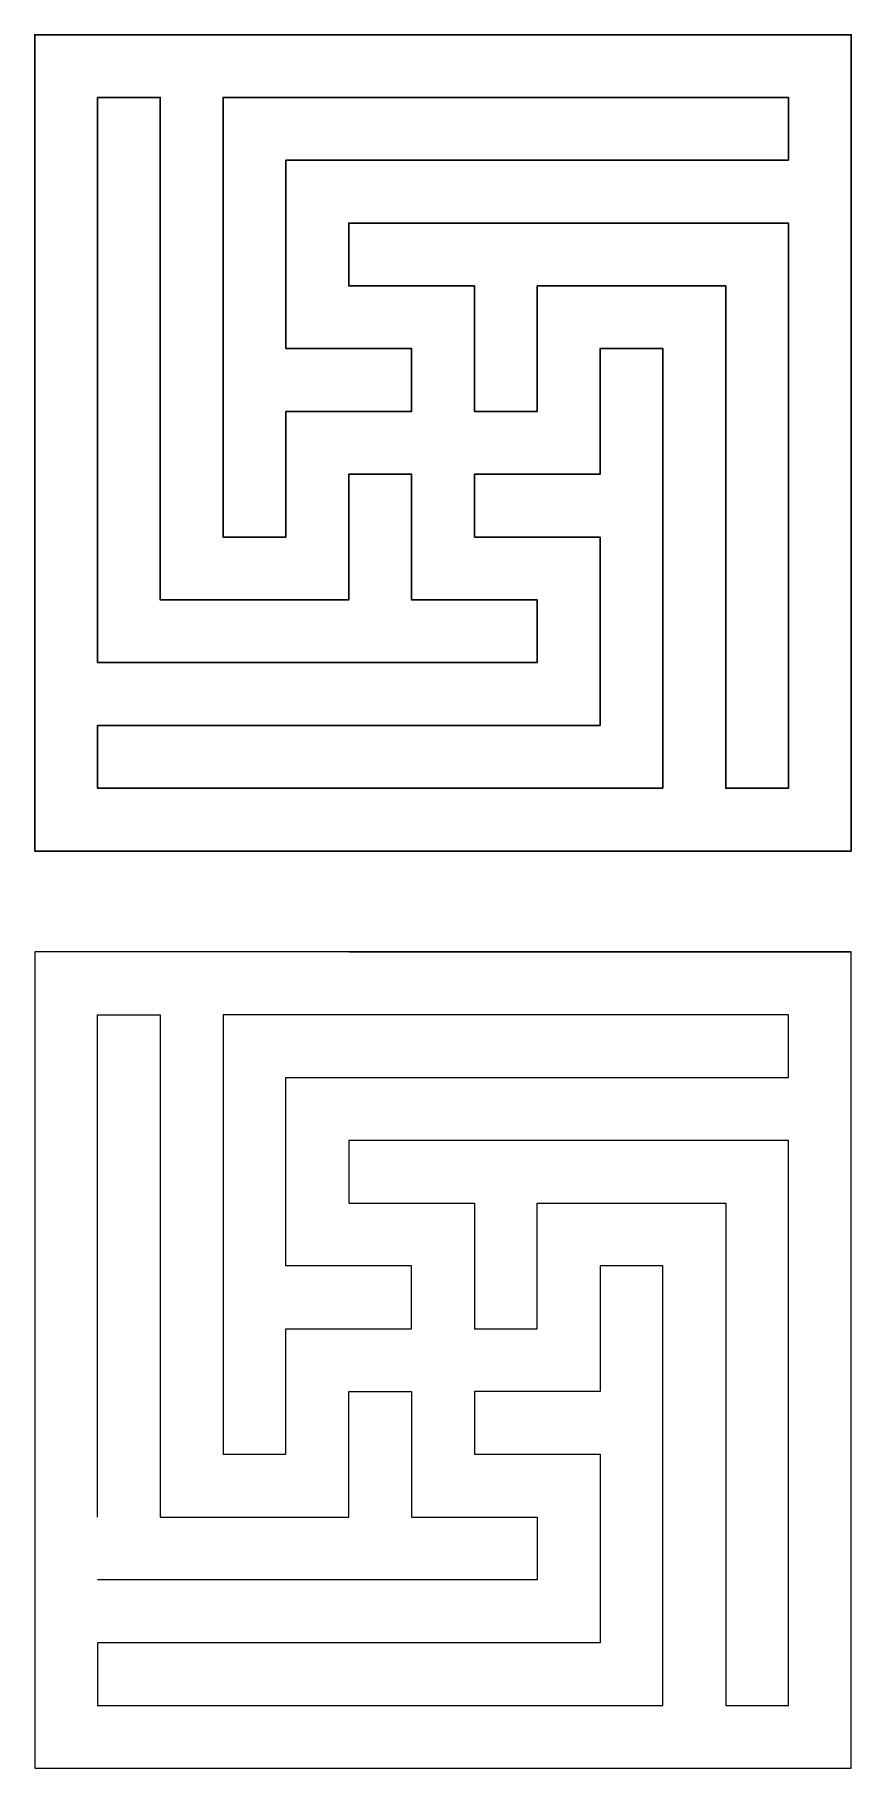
# Model space of a CAD drawing. Header units: centimetres. Extents: x -5.1 to 5, y -8.6 to 12.9.
import ezdxf

# ---------------------------------------------------------------- set-up
doc = ezdxf.new("R2010")
doc.units = ezdxf.units.CM
doc.header["$MEASUREMENT"] = 0
doc.layers.add('layer 1', color=7, linetype='Continuous')

msp = doc.modelspace()

# ---------------------------------------------------------------- linework, layer by layer
at = {"layer": 'layer 1', "color": 177}
for points, knots in [([(-1.25504, 12.92971), (-1.25504, 12.92971), (-5.14936, 12.92971), (-5.14936, 12.92971), (-5.14936, 12.92971), (-5.14936, 12.92971), (-5.14936, 12.15071), (-5.14936, 12.15071), (-5.14936, 12.15071), (-5.14936, 12.15071), (-5.14936, 5.92005), (-5.14936, 5.92005), (-5.14936, 5.92005), (-5.14936, 5.92005), (-5.14936, 3.58372), (-5.14936, 3.58372), (-5.14936, 3.58372), (-5.14936, 3.58372), (-5.14936, 2.80472), (-5.14936, 2.80472), (-5.14936, 2.80472), (-5.14936, 2.80472), (1.08131, 2.80472), (1.08131, 2.80472), (1.08131, 2.80472), (1.08131, 2.80472), (4.19664, 2.80472), (4.19664, 2.80472), (4.19664, 2.80472), (4.19664, 2.80472), (4.97564, 2.80472), (4.97564, 2.80472), (4.97564, 2.80472), (4.97564, 2.80472), (4.97564, 3.58372), (4.97564, 3.58372), (4.97564, 3.58372), (4.97564, 3.58372), (4.97564, 6.69905), (4.97564, 6.69905), (4.97564, 6.69905), (4.97564, 6.69905), (4.97564, 12.92971), (4.97564, 12.92971), (4.97564, 12.92971), (4.97564, 12.92971), (-1.25504, 12.92971), (-1.25504, 12.92971)], [0, 0, 0, 0, 0.07692308, 0.07692308, 0.07692308, 0.07692308, 0.15384615, 0.15384615, 0.15384615, 0.15384615, 0.23076923, 0.23076923, 0.23076923, 0.23076923, 0.30769231, 0.30769231, 0.30769231, 0.30769231, 0.38461538, 0.38461538, 0.38461538, 0.38461538, 0.46153846, 0.46153846, 0.46153846, 0.46153846, 0.53846154, 0.53846154, 0.53846154, 0.53846154, 0.61538462, 0.61538462, 0.61538462, 0.61538462, 0.69230769, 0.69230769, 0.69230769, 0.69230769, 0.76923077, 0.76923077, 0.76923077, 0.76923077, 0.84615385, 0.84615385, 0.84615385, 0.84615385, 1, 1, 1, 1]), ([(-1.25504, 12.92971), (-1.25504, 12.92971), (4.97564, 12.92971), (4.97564, 12.92971), (4.97564, 12.92971), (-1.25504, 12.92971), (-1.25504, 12.92971)], [0, 0, 0, 0, 1, 1, 1, 7.23068, 7.23068, 7.23068, 7.23068]), ([(-4.37036, 5.92005), (-4.37036, 5.92005), (-4.37036, 12.15071), (-4.37036, 12.15071), (-4.37036, 12.15071), (-4.37036, 12.15071), (-3.59201, 12.15071), (-3.59201, 12.15071), (-3.59201, 12.15071), (-3.59201, 12.15071), (-3.59201, 5.92005), (-3.59201, 5.92005), (-3.59201, 5.92005), (-3.59201, 5.92005), (-3.59139, 5.92005), (-3.59139, 5.92005), (-3.59139, 5.92005), (-3.59139, 5.92005), (-2.81301, 5.92005), (-2.81301, 5.92005), (-2.81301, 5.92005), (-2.81301, 5.92005), (-2.03404, 5.92005), (-2.03404, 5.92005), (-2.03404, 5.92005), (-2.03404, 5.92005), (-1.25504, 5.92005), (-1.25504, 5.92005), (-1.25504, 5.92005), (-1.25504, 5.92005), (-1.25504, 7.47804), (-1.25504, 7.47804), (-1.25504, 7.47804), (-1.25504, 7.47804), (-0.47604, 7.47804), (-0.47604, 7.47804), (-0.47604, 7.47804), (-0.47604, 7.47804), (-0.47604, 5.92005), (-0.47604, 5.92005), (-0.47604, 5.92005), (-0.47604, 5.92005), (0.30231, 5.92005), (0.30231, 5.92005), (0.30231, 5.92005), (0.30231, 5.92005), (1.08131, 5.92005), (1.08131, 5.92005), (1.08131, 5.92005), (1.08131, 5.92005), (1.08131, 5.14107), (1.08131, 5.14107), (1.08131, 5.14107), (1.08131, 5.14107), (-4.37036, 5.14107), (-4.37036, 5.14107), (-4.37036, 5.14107), (-4.37036, 5.14107), (-4.37036, 5.92005), (-4.37036, 5.92005)], [0, 0, 0, 0, 0.0625, 0.0625, 0.0625, 0.0625, 0.125, 0.125, 0.125, 0.125, 0.1875, 0.1875, 0.1875, 0.1875, 0.25, 0.25, 0.25, 0.25, 0.3125, 0.3125, 0.3125, 0.3125, 0.375, 0.375, 0.375, 0.375, 0.4375, 0.4375, 0.4375, 0.4375, 0.5, 0.5, 0.5, 0.5, 0.5625, 0.5625, 0.5625, 0.5625, 0.625, 0.625, 0.625, 0.625, 0.6875, 0.6875, 0.6875, 0.6875, 0.75, 0.75, 0.75, 0.75, 0.8125, 0.8125, 0.8125, 0.8125, 0.875, 0.875, 0.875, 0.875, 1, 1, 1, 1]), ([(4.19664, 11.37236), (4.19664, 11.37236), (-2.03404, 11.37236), (-2.03404, 11.37236), (-2.03404, 11.37236), (-2.03404, 11.37236), (-2.03404, 11.37174), (-2.03404, 11.37174), (-2.03404, 11.37174), (-2.03404, 11.37174), (-2.03404, 10.59336), (-2.03404, 10.59336), (-2.03404, 10.59336), (-2.03404, 10.59336), (-2.03404, 9.81439), (-2.03404, 9.81439), (-2.03404, 9.81439), (-2.03404, 9.81439), (-2.03404, 9.03539), (-2.03404, 9.03539), (-2.03404, 9.03539), (-2.03404, 9.03539), (-0.47604, 9.03539), (-0.47604, 9.03539), (-0.47604, 9.03539), (-0.47604, 9.03539), (-0.47604, 8.25701), (-0.47604, 8.25701), (-0.47604, 8.25701), (-0.47604, 8.25701), (-2.03404, 8.25701), (-2.03404, 8.25701), (-2.03404, 8.25701), (-2.03404, 8.25701), (-2.03404, 8.25639), (-2.03404, 8.25639), (-2.03404, 8.25639), (-2.03404, 8.25639), (-2.03404, 7.47804), (-2.03404, 7.47804), (-2.03404, 7.47804), (-2.03404, 7.47804), (-2.03404, 6.69905), (-2.03404, 6.69905), (-2.03404, 6.69905), (-2.03404, 6.69905), (-2.81301, 6.69905), (-2.81301, 6.69905), (-2.81301, 6.69905), (-2.81301, 6.69905), (-2.81301, 12.15071), (-2.81301, 12.15071), (-2.81301, 12.15071), (-2.81301, 12.15071), (1.08131, 12.15071), (1.08131, 12.15071), (1.08131, 12.15071), (1.08131, 12.15071), (4.19664, 12.15071), (4.19664, 12.15071), (4.19664, 12.15071), (4.19664, 12.15071), (4.19664, 11.37236), (4.19664, 11.37236), (4.19664, 11.37236), (4.19664, 11.37236), (4.19664, 11.37236), (4.19664, 11.37236)], [0, 0, 0, 0, 0.05555556, 0.05555556, 0.05555556, 0.05555556, 0.11111111, 0.11111111, 0.11111111, 0.11111111, 0.16666667, 0.16666667, 0.16666667, 0.16666667, 0.22222222, 0.22222222, 0.22222222, 0.22222222, 0.27777778, 0.27777778, 0.27777778, 0.27777778, 0.33333333, 0.33333333, 0.33333333, 0.33333333, 0.38888889, 0.38888889, 0.38888889, 0.38888889, 0.44444444, 0.44444444, 0.44444444, 0.44444444, 0.5, 0.5, 0.5, 0.5, 0.55555556, 0.55555556, 0.55555556, 0.55555556, 0.61111111, 0.61111111, 0.61111111, 0.61111111, 0.66666667, 0.66666667, 0.66666667, 0.66666667, 0.72222222, 0.72222222, 0.72222222, 0.72222222, 0.77777778, 0.77777778, 0.77777778, 0.77777778, 0.83333333, 0.83333333, 0.83333333, 0.83333333, 0.88888889, 0.88888889, 0.88888889, 0.88888889, 1, 1, 1, 1]), ([(4.19664, 9.03539), (4.19664, 9.03539), (4.19664, 3.58372), (4.19664, 3.58372), (4.19664, 3.58372), (4.19664, 3.58372), (3.41829, 3.58372), (3.41829, 3.58372), (3.41829, 3.58372), (3.41829, 3.58372), (3.41829, 9.81439), (3.41829, 9.81439), (3.41829, 9.81439), (3.41829, 9.81439), (1.08131, 9.81439), (1.08131, 9.81439), (1.08131, 9.81439), (1.08131, 9.81439), (1.08131, 8.25701), (1.08131, 8.25701), (1.08131, 8.25701), (1.08131, 8.25701), (0.30294, 8.25701), (0.30294, 8.25701), (0.30294, 8.25701), (0.30294, 8.25701), (0.30294, 9.81439), (0.30294, 9.81439), (0.30294, 9.81439), (0.30294, 9.81439), (0.30231, 9.81439), (0.30231, 9.81439), (0.30231, 9.81439), (0.30231, 9.81439), (-0.47604, 9.81439), (-0.47604, 9.81439), (-0.47604, 9.81439), (-0.47604, 9.81439), (-1.25504, 9.81439), (-1.25504, 9.81439), (-1.25504, 9.81439), (-1.25504, 9.81439), (-1.25504, 10.59336), (-1.25504, 10.59336), (-1.25504, 10.59336), (-1.25504, 10.59336), (4.19664, 10.59336), (4.19664, 10.59336), (4.19664, 10.59336), (4.19664, 10.59336), (4.19664, 9.03539), (4.19664, 9.03539), (4.19664, 9.03539), (4.19664, 9.03539), (4.19664, 9.03539), (4.19664, 9.03539)], [0, 0, 0, 0, 0.06666667, 0.06666667, 0.06666667, 0.06666667, 0.13333333, 0.13333333, 0.13333333, 0.13333333, 0.2, 0.2, 0.2, 0.2, 0.26666667, 0.26666667, 0.26666667, 0.26666667, 0.33333333, 0.33333333, 0.33333333, 0.33333333, 0.4, 0.4, 0.4, 0.4, 0.46666667, 0.46666667, 0.46666667, 0.46666667, 0.53333333, 0.53333333, 0.53333333, 0.53333333, 0.6, 0.6, 0.6, 0.6, 0.66666667, 0.66666667, 0.66666667, 0.66666667, 0.73333333, 0.73333333, 0.73333333, 0.73333333, 0.8, 0.8, 0.8, 0.8, 0.86666667, 0.86666667, 0.86666667, 0.86666667, 1, 1, 1, 1]), ([(2.63929, 3.58372), (2.63929, 3.58372), (-1.25504, 3.58372), (-1.25504, 3.58372), (-1.25504, 3.58372), (-1.25504, 3.58372), (-4.37036, 3.58372), (-4.37036, 3.58372), (-4.37036, 3.58372), (-4.37036, 3.58372), (-4.37036, 4.36207), (-4.37036, 4.36207), (-4.37036, 4.36207), (-4.37036, 4.36207), (1.86031, 4.36207), (1.86031, 4.36207), (1.86031, 4.36207), (1.86031, 4.36207), (1.86031, 5.14107), (1.86031, 5.14107), (1.86031, 5.14107), (1.86031, 5.14107), (1.86031, 5.92005), (1.86031, 5.92005), (1.86031, 5.92005), (1.86031, 5.92005), (1.86031, 6.69905), (1.86031, 6.69905), (1.86031, 6.69905), (1.86031, 6.69905), (0.30231, 6.69905), (0.30231, 6.69905), (0.30231, 6.69905), (0.30231, 6.69905), (0.30231, 7.47804), (0.30231, 7.47804), (0.30231, 7.47804), (0.30231, 7.47804), (0.30294, 7.47804), (0.30294, 7.47804), (0.30294, 7.47804), (0.30294, 7.47804), (1.08131, 7.47804), (1.08131, 7.47804), (1.08131, 7.47804), (1.08131, 7.47804), (1.86031, 7.47804), (1.86031, 7.47804), (1.86031, 7.47804), (1.86031, 7.47804), (1.86031, 8.25701), (1.86031, 8.25701), (1.86031, 8.25701), (1.86031, 8.25701), (1.86031, 9.03539), (1.86031, 9.03539), (1.86031, 9.03539), (1.86031, 9.03539), (2.63929, 9.03539), (2.63929, 9.03539), (2.63929, 9.03539), (2.63929, 9.03539), (2.63929, 3.58372), (2.63929, 3.58372), (2.63929, 3.58372), (2.63929, 3.58372), (2.63929, 3.58372), (2.63929, 3.58372)], [0, 0, 0, 0, 0.05555556, 0.05555556, 0.05555556, 0.05555556, 0.11111111, 0.11111111, 0.11111111, 0.11111111, 0.16666667, 0.16666667, 0.16666667, 0.16666667, 0.22222222, 0.22222222, 0.22222222, 0.22222222, 0.27777778, 0.27777778, 0.27777778, 0.27777778, 0.33333333, 0.33333333, 0.33333333, 0.33333333, 0.38888889, 0.38888889, 0.38888889, 0.38888889, 0.44444444, 0.44444444, 0.44444444, 0.44444444, 0.5, 0.5, 0.5, 0.5, 0.55555556, 0.55555556, 0.55555556, 0.55555556, 0.61111111, 0.61111111, 0.61111111, 0.61111111, 0.66666667, 0.66666667, 0.66666667, 0.66666667, 0.72222222, 0.72222222, 0.72222222, 0.72222222, 0.77777778, 0.77777778, 0.77777778, 0.77777778, 0.83333333, 0.83333333, 0.83333333, 0.83333333, 0.88888889, 0.88888889, 0.88888889, 0.88888889, 1, 1, 1, 1])]:
    msp.add_open_spline(points, degree=3, knots=knots, dxfattribs=at)
at = {"layer": 'layer 1', "lineweight": 9}
for points, knots in [([(-1.25504, 12.92971), (-1.25504, 12.92971), (-5.14936, 12.92971), (-5.14936, 12.92971), (-5.14936, 12.92971), (-5.14936, 12.92971), (-5.14936, 12.15071), (-5.14936, 12.15071), (-5.14936, 12.15071), (-5.14936, 12.15071), (-5.14936, 5.92005), (-5.14936, 5.92005), (-5.14936, 5.92005), (-5.14936, 5.92005), (-5.14936, 3.58372), (-5.14936, 3.58372), (-5.14936, 3.58372), (-5.14936, 3.58372), (-5.14936, 2.80472), (-5.14936, 2.80472), (-5.14936, 2.80472), (-5.14936, 2.80472), (1.08131, 2.80472), (1.08131, 2.80472), (1.08131, 2.80472), (1.08131, 2.80472), (4.19664, 2.80472), (4.19664, 2.80472), (4.19664, 2.80472), (4.19664, 2.80472), (4.97564, 2.80472), (4.97564, 2.80472), (4.97564, 2.80472), (4.97564, 2.80472), (4.97564, 3.58372), (4.97564, 3.58372), (4.97564, 3.58372), (4.97564, 3.58372), (4.97564, 6.69905), (4.97564, 6.69905), (4.97564, 6.69905), (4.97564, 6.69905), (4.97564, 12.92971), (4.97564, 12.92971)], [0, 0, 0, 0, 0.08333333, 0.08333333, 0.08333333, 0.08333333, 0.16666667, 0.16666667, 0.16666667, 0.16666667, 0.25, 0.25, 0.25, 0.25, 0.33333333, 0.33333333, 0.33333333, 0.33333333, 0.41666667, 0.41666667, 0.41666667, 0.41666667, 0.5, 0.5, 0.5, 0.5, 0.58333333, 0.58333333, 0.58333333, 0.58333333, 0.66666667, 0.66666667, 0.66666667, 0.66666667, 0.75, 0.75, 0.75, 0.75, 0.83333333, 0.83333333, 0.83333333, 0.83333333, 1, 1, 1, 1]), ([(-1.25504, 12.92971), (-1.25504, 12.92971), (4.97564, 12.92971), (4.97564, 12.92971), (4.97564, 12.92971), (-1.25504, 12.92971), (-1.25504, 12.92971)], [0, 0, 0, 0, 1, 1, 1, 7.23068, 7.23068, 7.23068, 7.23068]), ([(-4.37036, 5.92005), (-4.37036, 5.92005), (-4.37036, 12.15071), (-4.37036, 12.15071), (-4.37036, 12.15071), (-4.37036, 12.15071), (-3.59201, 12.15071), (-3.59201, 12.15071), (-3.59201, 12.15071), (-3.59201, 12.15071), (-3.59201, 5.92005), (-3.59201, 5.92005), (-3.59201, 5.92005), (-3.59201, 5.92005), (-3.59139, 5.92005), (-3.59139, 5.92005), (-3.59139, 5.92005), (-3.59139, 5.92005), (-2.81301, 5.92005), (-2.81301, 5.92005), (-2.81301, 5.92005), (-2.81301, 5.92005), (-2.03404, 5.92005), (-2.03404, 5.92005), (-2.03404, 5.92005), (-2.03404, 5.92005), (-1.25504, 5.92005), (-1.25504, 5.92005), (-1.25504, 5.92005), (-1.25504, 5.92005), (-1.25504, 7.47804), (-1.25504, 7.47804), (-1.25504, 7.47804), (-1.25504, 7.47804), (-0.47604, 7.47804), (-0.47604, 7.47804), (-0.47604, 7.47804), (-0.47604, 7.47804), (-0.47604, 5.92005), (-0.47604, 5.92005), (-0.47604, 5.92005), (-0.47604, 5.92005), (0.30231, 5.92005), (0.30231, 5.92005), (0.30231, 5.92005), (0.30231, 5.92005), (1.08131, 5.92005), (1.08131, 5.92005), (1.08131, 5.92005), (1.08131, 5.92005), (1.08131, 5.14107), (1.08131, 5.14107), (1.08131, 5.14107), (1.08131, 5.14107), (-4.37036, 5.14107), (-4.37036, 5.14107)], [0, 0, 0, 0, 0.06666667, 0.06666667, 0.06666667, 0.06666667, 0.13333333, 0.13333333, 0.13333333, 0.13333333, 0.2, 0.2, 0.2, 0.2, 0.26666667, 0.26666667, 0.26666667, 0.26666667, 0.33333333, 0.33333333, 0.33333333, 0.33333333, 0.4, 0.4, 0.4, 0.4, 0.46666667, 0.46666667, 0.46666667, 0.46666667, 0.53333333, 0.53333333, 0.53333333, 0.53333333, 0.6, 0.6, 0.6, 0.6, 0.66666667, 0.66666667, 0.66666667, 0.66666667, 0.73333333, 0.73333333, 0.73333333, 0.73333333, 0.8, 0.8, 0.8, 0.8, 0.86666667, 0.86666667, 0.86666667, 0.86666667, 1, 1, 1, 1]), ([(4.19664, 11.37236), (4.19664, 11.37236), (-2.03404, 11.37236), (-2.03404, 11.37236), (-2.03404, 11.37236), (-2.03404, 11.37236), (-2.03404, 11.37174), (-2.03404, 11.37174), (-2.03404, 11.37174), (-2.03404, 11.37174), (-2.03404, 10.59336), (-2.03404, 10.59336), (-2.03404, 10.59336), (-2.03404, 10.59336), (-2.03404, 9.81439), (-2.03404, 9.81439), (-2.03404, 9.81439), (-2.03404, 9.81439), (-2.03404, 9.03539), (-2.03404, 9.03539), (-2.03404, 9.03539), (-2.03404, 9.03539), (-0.47604, 9.03539), (-0.47604, 9.03539), (-0.47604, 9.03539), (-0.47604, 9.03539), (-0.47604, 8.25701), (-0.47604, 8.25701), (-0.47604, 8.25701), (-0.47604, 8.25701), (-2.03404, 8.25701), (-2.03404, 8.25701), (-2.03404, 8.25701), (-2.03404, 8.25701), (-2.03404, 8.25639), (-2.03404, 8.25639), (-2.03404, 8.25639), (-2.03404, 8.25639), (-2.03404, 7.47804), (-2.03404, 7.47804), (-2.03404, 7.47804), (-2.03404, 7.47804), (-2.03404, 6.69905), (-2.03404, 6.69905), (-2.03404, 6.69905), (-2.03404, 6.69905), (-2.81301, 6.69905), (-2.81301, 6.69905), (-2.81301, 6.69905), (-2.81301, 6.69905), (-2.81301, 12.15071), (-2.81301, 12.15071), (-2.81301, 12.15071), (-2.81301, 12.15071), (1.08131, 12.15071), (1.08131, 12.15071), (1.08131, 12.15071), (1.08131, 12.15071), (4.19664, 12.15071), (4.19664, 12.15071), (4.19664, 12.15071), (4.19664, 12.15071), (4.19664, 11.37236), (4.19664, 11.37236), (4.19664, 11.37236), (4.19664, 11.37236), (4.19664, 11.37236), (4.19664, 11.37236)], [0, 0, 0, 0, 0.05555556, 0.05555556, 0.05555556, 0.05555556, 0.11111111, 0.11111111, 0.11111111, 0.11111111, 0.16666667, 0.16666667, 0.16666667, 0.16666667, 0.22222222, 0.22222222, 0.22222222, 0.22222222, 0.27777778, 0.27777778, 0.27777778, 0.27777778, 0.33333333, 0.33333333, 0.33333333, 0.33333333, 0.38888889, 0.38888889, 0.38888889, 0.38888889, 0.44444444, 0.44444444, 0.44444444, 0.44444444, 0.5, 0.5, 0.5, 0.5, 0.55555556, 0.55555556, 0.55555556, 0.55555556, 0.61111111, 0.61111111, 0.61111111, 0.61111111, 0.66666667, 0.66666667, 0.66666667, 0.66666667, 0.72222222, 0.72222222, 0.72222222, 0.72222222, 0.77777778, 0.77777778, 0.77777778, 0.77777778, 0.83333333, 0.83333333, 0.83333333, 0.83333333, 0.88888889, 0.88888889, 0.88888889, 0.88888889, 1, 1, 1, 1]), ([(4.19664, 9.03539), (4.19664, 9.03539), (4.19664, 3.58372), (4.19664, 3.58372), (4.19664, 3.58372), (4.19664, 3.58372), (3.41829, 3.58372), (3.41829, 3.58372), (3.41829, 3.58372), (3.41829, 3.58372), (3.41829, 9.81439), (3.41829, 9.81439), (3.41829, 9.81439), (3.41829, 9.81439), (1.08131, 9.81439), (1.08131, 9.81439), (1.08131, 9.81439), (1.08131, 9.81439), (1.08131, 8.25701), (1.08131, 8.25701), (1.08131, 8.25701), (1.08131, 8.25701), (0.30294, 8.25701), (0.30294, 8.25701), (0.30294, 8.25701), (0.30294, 8.25701), (0.30294, 9.81439), (0.30294, 9.81439), (0.30294, 9.81439), (0.30294, 9.81439), (0.30231, 9.81439), (0.30231, 9.81439), (0.30231, 9.81439), (0.30231, 9.81439), (-0.47604, 9.81439), (-0.47604, 9.81439), (-0.47604, 9.81439), (-0.47604, 9.81439), (-1.25504, 9.81439), (-1.25504, 9.81439), (-1.25504, 9.81439), (-1.25504, 9.81439), (-1.25504, 10.59336), (-1.25504, 10.59336), (-1.25504, 10.59336), (-1.25504, 10.59336), (4.19664, 10.59336), (4.19664, 10.59336), (4.19664, 10.59336), (4.19664, 10.59336), (4.19664, 9.03539), (4.19664, 9.03539), (4.19664, 9.03539), (4.19664, 9.03539), (4.19664, 9.03539), (4.19664, 9.03539)], [0, 0, 0, 0, 0.06666667, 0.06666667, 0.06666667, 0.06666667, 0.13333333, 0.13333333, 0.13333333, 0.13333333, 0.2, 0.2, 0.2, 0.2, 0.26666667, 0.26666667, 0.26666667, 0.26666667, 0.33333333, 0.33333333, 0.33333333, 0.33333333, 0.4, 0.4, 0.4, 0.4, 0.46666667, 0.46666667, 0.46666667, 0.46666667, 0.53333333, 0.53333333, 0.53333333, 0.53333333, 0.6, 0.6, 0.6, 0.6, 0.66666667, 0.66666667, 0.66666667, 0.66666667, 0.73333333, 0.73333333, 0.73333333, 0.73333333, 0.8, 0.8, 0.8, 0.8, 0.86666667, 0.86666667, 0.86666667, 0.86666667, 1, 1, 1, 1]), ([(2.63929, 3.58372), (2.63929, 3.58372), (-1.25504, 3.58372), (-1.25504, 3.58372), (-1.25504, 3.58372), (-1.25504, 3.58372), (-4.37036, 3.58372), (-4.37036, 3.58372), (-4.37036, 3.58372), (-4.37036, 3.58372), (-4.37036, 4.36207), (-4.37036, 4.36207), (-4.37036, 4.36207), (-4.37036, 4.36207), (1.86031, 4.36207), (1.86031, 4.36207), (1.86031, 4.36207), (1.86031, 4.36207), (1.86031, 5.14107), (1.86031, 5.14107), (1.86031, 5.14107), (1.86031, 5.14107), (1.86031, 5.92005), (1.86031, 5.92005), (1.86031, 5.92005), (1.86031, 5.92005), (1.86031, 6.69905), (1.86031, 6.69905), (1.86031, 6.69905), (1.86031, 6.69905), (0.30231, 6.69905), (0.30231, 6.69905), (0.30231, 6.69905), (0.30231, 6.69905), (0.30231, 7.47804), (0.30231, 7.47804), (0.30231, 7.47804), (0.30231, 7.47804), (0.30294, 7.47804), (0.30294, 7.47804), (0.30294, 7.47804), (0.30294, 7.47804), (1.08131, 7.47804), (1.08131, 7.47804), (1.08131, 7.47804), (1.08131, 7.47804), (1.86031, 7.47804), (1.86031, 7.47804), (1.86031, 7.47804), (1.86031, 7.47804), (1.86031, 8.25701), (1.86031, 8.25701), (1.86031, 8.25701), (1.86031, 8.25701), (1.86031, 9.03539), (1.86031, 9.03539), (1.86031, 9.03539), (1.86031, 9.03539), (2.63929, 9.03539), (2.63929, 9.03539), (2.63929, 9.03539), (2.63929, 9.03539), (2.63929, 3.58372), (2.63929, 3.58372), (2.63929, 3.58372), (2.63929, 3.58372), (2.63929, 3.58372), (2.63929, 3.58372)], [0, 0, 0, 0, 0.05555556, 0.05555556, 0.05555556, 0.05555556, 0.11111111, 0.11111111, 0.11111111, 0.11111111, 0.16666667, 0.16666667, 0.16666667, 0.16666667, 0.22222222, 0.22222222, 0.22222222, 0.22222222, 0.27777778, 0.27777778, 0.27777778, 0.27777778, 0.33333333, 0.33333333, 0.33333333, 0.33333333, 0.38888889, 0.38888889, 0.38888889, 0.38888889, 0.44444444, 0.44444444, 0.44444444, 0.44444444, 0.5, 0.5, 0.5, 0.5, 0.55555556, 0.55555556, 0.55555556, 0.55555556, 0.61111111, 0.61111111, 0.61111111, 0.61111111, 0.66666667, 0.66666667, 0.66666667, 0.66666667, 0.72222222, 0.72222222, 0.72222222, 0.72222222, 0.77777778, 0.77777778, 0.77777778, 0.77777778, 0.83333333, 0.83333333, 0.83333333, 0.83333333, 0.88888889, 0.88888889, 0.88888889, 0.88888889, 1, 1, 1, 1])]:
    msp.add_open_spline(points, degree=3, knots=knots, dxfattribs=at)
at = {"layer": 'layer 1', "color": 177}
msp.add_open_spline([(4.97564, 12.92971), (4.97564, 12.92971), (4.97564, 12.92971), (4.97564, 12.92971)], degree=3, dxfattribs=at)
at = {"layer": 'layer 1', "lineweight": 9}
msp.add_open_spline([(4.97564, 12.92971), (4.97564, 12.92971), (4.97564, 12.92971), (4.97564, 12.92971)], degree=3, dxfattribs=at)
at = {"layer": 'layer 1', "color": 242, "lineweight": 9}
for points, knots in [([(-1.25504, 1.55296), (-1.25504, 1.55296), (-5.14936, 1.55296), (-5.14936, 1.55296), (-5.14936, 1.55296), (-5.14936, 1.55296), (-5.14936, 0.77396), (-5.14936, 0.77396), (-5.14936, 0.77396), (-5.14936, 0.77396), (-5.14936, -5.4567), (-5.14936, -5.4567), (-5.14936, -5.4567), (-5.14936, -5.4567), (-5.14936, -7.79303), (-5.14936, -7.79303), (-5.14936, -7.79303), (-5.14936, -7.79303), (-5.14936, -8.57203), (-5.14936, -8.57203), (-5.14936, -8.57203), (-5.14936, -8.57203), (1.08131, -8.57203), (1.08131, -8.57203), (1.08131, -8.57203), (1.08131, -8.57203), (4.19664, -8.57203), (4.19664, -8.57203), (4.19664, -8.57203), (4.19664, -8.57203), (4.97564, -8.57203), (4.97564, -8.57203), (4.97564, -8.57203), (4.97564, -8.57203), (4.97564, -7.79303), (4.97564, -7.79303), (4.97564, -7.79303), (4.97564, -7.79303), (4.97564, -4.6777), (4.97564, -4.6777), (4.97564, -4.6777), (4.97564, -4.6777), (4.97564, 1.55296), (4.97564, 1.55296)], [0, 0, 0, 0, 0.08333333, 0.08333333, 0.08333333, 0.08333333, 0.16666667, 0.16666667, 0.16666667, 0.16666667, 0.25, 0.25, 0.25, 0.25, 0.33333333, 0.33333333, 0.33333333, 0.33333333, 0.41666667, 0.41666667, 0.41666667, 0.41666667, 0.5, 0.5, 0.5, 0.5, 0.58333333, 0.58333333, 0.58333333, 0.58333333, 0.66666667, 0.66666667, 0.66666667, 0.66666667, 0.75, 0.75, 0.75, 0.75, 0.83333333, 0.83333333, 0.83333333, 0.83333333, 1, 1, 1, 1]), ([(-1.25504, 1.55296), (-1.25504, 1.55296), (4.97564, 1.55296), (4.97564, 1.55296), (4.97564, 1.55296), (-1.25504, 1.55296), (-1.25504, 1.55296)], [0, 0, 0, 0, 1, 1, 1, 7.23068, 7.23068, 7.23068, 7.23068]), ([(-4.37036, -5.4567), (-4.37036, -5.4567), (-4.37036, 0.77396), (-4.37036, 0.77396), (-4.37036, 0.77396), (-4.37036, 0.77396), (-3.59201, 0.77396), (-3.59201, 0.77396), (-3.59201, 0.77396), (-3.59201, 0.77396), (-3.59201, -5.4567), (-3.59201, -5.4567), (-3.59201, -5.4567), (-3.59201, -5.4567), (-3.59139, -5.4567), (-3.59139, -5.4567), (-3.59139, -5.4567), (-3.59139, -5.4567), (-2.81301, -5.4567), (-2.81301, -5.4567), (-2.81301, -5.4567), (-2.81301, -5.4567), (-2.03404, -5.4567), (-2.03404, -5.4567), (-2.03404, -5.4567), (-2.03404, -5.4567), (-1.25504, -5.4567), (-1.25504, -5.4567), (-1.25504, -5.4567), (-1.25504, -5.4567), (-1.25504, -3.89871), (-1.25504, -3.89871), (-1.25504, -3.89871), (-1.25504, -3.89871), (-0.47604, -3.89871), (-0.47604, -3.89871), (-0.47604, -3.89871), (-0.47604, -3.89871), (-0.47604, -5.4567), (-0.47604, -5.4567), (-0.47604, -5.4567), (-0.47604, -5.4567), (0.30231, -5.4567), (0.30231, -5.4567), (0.30231, -5.4567), (0.30231, -5.4567), (1.08131, -5.4567), (1.08131, -5.4567), (1.08131, -5.4567), (1.08131, -5.4567), (1.08131, -6.23568), (1.08131, -6.23568), (1.08131, -6.23568), (1.08131, -6.23568), (-4.37036, -6.23568), (-4.37036, -6.23568)], [0, 0, 0, 0, 0.06666667, 0.06666667, 0.06666667, 0.06666667, 0.13333333, 0.13333333, 0.13333333, 0.13333333, 0.2, 0.2, 0.2, 0.2, 0.26666667, 0.26666667, 0.26666667, 0.26666667, 0.33333333, 0.33333333, 0.33333333, 0.33333333, 0.4, 0.4, 0.4, 0.4, 0.46666667, 0.46666667, 0.46666667, 0.46666667, 0.53333333, 0.53333333, 0.53333333, 0.53333333, 0.6, 0.6, 0.6, 0.6, 0.66666667, 0.66666667, 0.66666667, 0.66666667, 0.73333333, 0.73333333, 0.73333333, 0.73333333, 0.8, 0.8, 0.8, 0.8, 0.86666667, 0.86666667, 0.86666667, 0.86666667, 1, 1, 1, 1]), ([(4.19664, -0.00439), (4.19664, -0.00439), (-2.03404, -0.00439), (-2.03404, -0.00439), (-2.03404, -0.00439), (-2.03404, -0.00439), (-2.03404, -0.00501), (-2.03404, -0.00501), (-2.03404, -0.00501), (-2.03404, -0.00501), (-2.03404, -0.78339), (-2.03404, -0.78339), (-2.03404, -0.78339), (-2.03404, -0.78339), (-2.03404, -1.56236), (-2.03404, -1.56236), (-2.03404, -1.56236), (-2.03404, -1.56236), (-2.03404, -2.34136), (-2.03404, -2.34136), (-2.03404, -2.34136), (-2.03404, -2.34136), (-0.47604, -2.34136), (-0.47604, -2.34136), (-0.47604, -2.34136), (-0.47604, -2.34136), (-0.47604, -3.11974), (-0.47604, -3.11974), (-0.47604, -3.11974), (-0.47604, -3.11974), (-2.03404, -3.11974), (-2.03404, -3.11974), (-2.03404, -3.11974), (-2.03404, -3.11974), (-2.03404, -3.12036), (-2.03404, -3.12036), (-2.03404, -3.12036), (-2.03404, -3.12036), (-2.03404, -3.89871), (-2.03404, -3.89871), (-2.03404, -3.89871), (-2.03404, -3.89871), (-2.03404, -4.6777), (-2.03404, -4.6777), (-2.03404, -4.6777), (-2.03404, -4.6777), (-2.81301, -4.6777), (-2.81301, -4.6777), (-2.81301, -4.6777), (-2.81301, -4.6777), (-2.81301, 0.77396), (-2.81301, 0.77396), (-2.81301, 0.77396), (-2.81301, 0.77396), (1.08131, 0.77396), (1.08131, 0.77396), (1.08131, 0.77396), (1.08131, 0.77396), (4.19664, 0.77396), (4.19664, 0.77396), (4.19664, 0.77396), (4.19664, 0.77396), (4.19664, -0.00439), (4.19664, -0.00439), (4.19664, -0.00439), (4.19664, -0.00439), (4.19664, -0.00439), (4.19664, -0.00439)], [0, 0, 0, 0, 0.05555556, 0.05555556, 0.05555556, 0.05555556, 0.11111111, 0.11111111, 0.11111111, 0.11111111, 0.16666667, 0.16666667, 0.16666667, 0.16666667, 0.22222222, 0.22222222, 0.22222222, 0.22222222, 0.27777778, 0.27777778, 0.27777778, 0.27777778, 0.33333333, 0.33333333, 0.33333333, 0.33333333, 0.38888889, 0.38888889, 0.38888889, 0.38888889, 0.44444444, 0.44444444, 0.44444444, 0.44444444, 0.5, 0.5, 0.5, 0.5, 0.55555556, 0.55555556, 0.55555556, 0.55555556, 0.61111111, 0.61111111, 0.61111111, 0.61111111, 0.66666667, 0.66666667, 0.66666667, 0.66666667, 0.72222222, 0.72222222, 0.72222222, 0.72222222, 0.77777778, 0.77777778, 0.77777778, 0.77777778, 0.83333333, 0.83333333, 0.83333333, 0.83333333, 0.88888889, 0.88888889, 0.88888889, 0.88888889, 1, 1, 1, 1]), ([(4.19664, -2.34136), (4.19664, -2.34136), (4.19664, -7.79303), (4.19664, -7.79303), (4.19664, -7.79303), (4.19664, -7.79303), (3.41829, -7.79303), (3.41829, -7.79303), (3.41829, -7.79303), (3.41829, -7.79303), (3.41829, -1.56236), (3.41829, -1.56236), (3.41829, -1.56236), (3.41829, -1.56236), (1.08131, -1.56236), (1.08131, -1.56236), (1.08131, -1.56236), (1.08131, -1.56236), (1.08131, -3.11974), (1.08131, -3.11974), (1.08131, -3.11974), (1.08131, -3.11974), (0.30294, -3.11974), (0.30294, -3.11974), (0.30294, -3.11974), (0.30294, -3.11974), (0.30294, -1.56236), (0.30294, -1.56236), (0.30294, -1.56236), (0.30294, -1.56236), (0.30231, -1.56236), (0.30231, -1.56236), (0.30231, -1.56236), (0.30231, -1.56236), (-0.47604, -1.56236), (-0.47604, -1.56236), (-0.47604, -1.56236), (-0.47604, -1.56236), (-1.25504, -1.56236), (-1.25504, -1.56236), (-1.25504, -1.56236), (-1.25504, -1.56236), (-1.25504, -0.78339), (-1.25504, -0.78339), (-1.25504, -0.78339), (-1.25504, -0.78339), (4.19664, -0.78339), (4.19664, -0.78339), (4.19664, -0.78339), (4.19664, -0.78339), (4.19664, -2.34136), (4.19664, -2.34136), (4.19664, -2.34136), (4.19664, -2.34136), (4.19664, -2.34136), (4.19664, -2.34136)], [0, 0, 0, 0, 0.06666667, 0.06666667, 0.06666667, 0.06666667, 0.13333333, 0.13333333, 0.13333333, 0.13333333, 0.2, 0.2, 0.2, 0.2, 0.26666667, 0.26666667, 0.26666667, 0.26666667, 0.33333333, 0.33333333, 0.33333333, 0.33333333, 0.4, 0.4, 0.4, 0.4, 0.46666667, 0.46666667, 0.46666667, 0.46666667, 0.53333333, 0.53333333, 0.53333333, 0.53333333, 0.6, 0.6, 0.6, 0.6, 0.66666667, 0.66666667, 0.66666667, 0.66666667, 0.73333333, 0.73333333, 0.73333333, 0.73333333, 0.8, 0.8, 0.8, 0.8, 0.86666667, 0.86666667, 0.86666667, 0.86666667, 1, 1, 1, 1]), ([(2.63929, -7.79303), (2.63929, -7.79303), (-1.25504, -7.79303), (-1.25504, -7.79303), (-1.25504, -7.79303), (-1.25504, -7.79303), (-4.37036, -7.79303), (-4.37036, -7.79303), (-4.37036, -7.79303), (-4.37036, -7.79303), (-4.37036, -7.01468), (-4.37036, -7.01468), (-4.37036, -7.01468), (-4.37036, -7.01468), (1.86031, -7.01468), (1.86031, -7.01468), (1.86031, -7.01468), (1.86031, -7.01468), (1.86031, -6.23568), (1.86031, -6.23568), (1.86031, -6.23568), (1.86031, -6.23568), (1.86031, -5.4567), (1.86031, -5.4567), (1.86031, -5.4567), (1.86031, -5.4567), (1.86031, -4.6777), (1.86031, -4.6777), (1.86031, -4.6777), (1.86031, -4.6777), (0.30231, -4.6777), (0.30231, -4.6777), (0.30231, -4.6777), (0.30231, -4.6777), (0.30231, -3.89871), (0.30231, -3.89871), (0.30231, -3.89871), (0.30231, -3.89871), (0.30294, -3.89871), (0.30294, -3.89871), (0.30294, -3.89871), (0.30294, -3.89871), (1.08131, -3.89871), (1.08131, -3.89871), (1.08131, -3.89871), (1.08131, -3.89871), (1.86031, -3.89871), (1.86031, -3.89871), (1.86031, -3.89871), (1.86031, -3.89871), (1.86031, -3.11974), (1.86031, -3.11974), (1.86031, -3.11974), (1.86031, -3.11974), (1.86031, -2.34136), (1.86031, -2.34136), (1.86031, -2.34136), (1.86031, -2.34136), (2.63929, -2.34136), (2.63929, -2.34136), (2.63929, -2.34136), (2.63929, -2.34136), (2.63929, -7.79303), (2.63929, -7.79303), (2.63929, -7.79303), (2.63929, -7.79303), (2.63929, -7.79303), (2.63929, -7.79303)], [0, 0, 0, 0, 0.05555556, 0.05555556, 0.05555556, 0.05555556, 0.11111111, 0.11111111, 0.11111111, 0.11111111, 0.16666667, 0.16666667, 0.16666667, 0.16666667, 0.22222222, 0.22222222, 0.22222222, 0.22222222, 0.27777778, 0.27777778, 0.27777778, 0.27777778, 0.33333333, 0.33333333, 0.33333333, 0.33333333, 0.38888889, 0.38888889, 0.38888889, 0.38888889, 0.44444444, 0.44444444, 0.44444444, 0.44444444, 0.5, 0.5, 0.5, 0.5, 0.55555556, 0.55555556, 0.55555556, 0.55555556, 0.61111111, 0.61111111, 0.61111111, 0.61111111, 0.66666667, 0.66666667, 0.66666667, 0.66666667, 0.72222222, 0.72222222, 0.72222222, 0.72222222, 0.77777778, 0.77777778, 0.77777778, 0.77777778, 0.83333333, 0.83333333, 0.83333333, 0.83333333, 0.88888889, 0.88888889, 0.88888889, 0.88888889, 1, 1, 1, 1])]:
    msp.add_open_spline(points, degree=3, knots=knots, dxfattribs=at)
msp.add_open_spline([(4.97564, 1.55296), (4.97564, 1.55296), (4.97564, 1.55296), (4.97564, 1.55296)], degree=3, dxfattribs=at)

doc.saveas('drawing.dxf')
